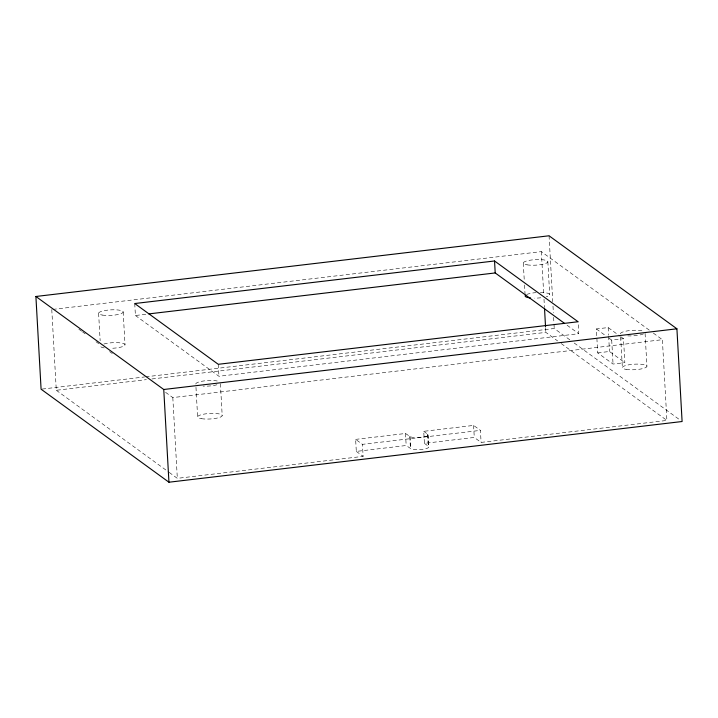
<?xml version="1.0" encoding="UTF-8"?>
<svg xmlns="http://www.w3.org/2000/svg" width="718" height="718" viewBox="0 0 718 718"><rect width="100%" height="100%" fill="white"/><g stroke="black" fill="none" stroke-linecap="round" stroke-linejoin="round"><path stroke-width="0.54" stroke-dasharray="3.59 2.69" d="M52.89 309.395L541.336 251.623L649.736 330.477M134.742 303.534L135.406 315.498L146.553 314.179M42.2 389.066L144.605 376.95M145.718 376.824L554.242 328.503L570.568 340.377M51.777 309.53L56.291 390.278L146.418 379.625M151.974 378.96L545.86 332.38L557.599 340.915M620.792 336.751L623.502 338.716L624.84 362.644L613.046 364.044L597.699 352.879L596.362 328.952L608.155 327.561L619.894 336.096M135.406 315.498L218.945 376.268L578.744 333.708L578.08 321.745M608.999 338.142L611.709 340.117L623.502 338.716M165.589 392.333L172.814 397.584L662.382 339.686L666.896 420.434L481.096 442.414L474.275 437.45L424.41 443.356L423.737 431.321L473.602 425.424L480.423 430.387L481.096 442.414M597.699 352.879L609.492 351.488L624.84 362.644M355.634 439.38L405.508 433.484L410.032 436.544A9.226 2.073 -3.2 0 0 421.439 437.361A9.226 2.073 -3.2 0 0 427.731 434.453L428.404 446.488A9.226 2.073 -3.2 0 1 422.112 449.387A9.226 2.073 -3.2 0 1 410.705 448.579L406.182 445.51L356.308 451.407L355.634 439.38L362.455 444.343L480.423 430.387M169.197 472.426L177.328 478.341L363.129 456.37L362.455 444.343M653.344 333.107L662.382 339.686M596.362 328.952L605.391 335.521M567.067 325.218L578.744 333.708M574.194 343.016L680.287 420.201M561.207 343.545L666.896 420.434M423.737 431.321L427.991 434.426M424.41 443.356L428.664 446.452M356.308 451.407L363.129 456.37M78.872 329.239L81.583 331.213M82.489 331.869L85.2 333.843M96.032 341.723L98.743 343.698M109.585 351.587L112.295 353.561M56.291 390.278L168.299 471.771M645.087 333.475L646.918 366.234M620.657 337.074L622.362 367.652M611.709 340.117L613.046 364.044M608.155 327.561L608.586 335.171M608.649 336.257L609.492 351.488M549.055 235.782L552.743 301.686M552.995 306.155L553.372 312.86M553.614 317.329L553.928 322.912M553.991 324.033L554.242 328.503M547.852 261.693L549.692 294.586M541.336 251.623L543.75 294.766M544.002 299.191L544.432 306.936M545.608 327.955L545.86 332.38M523.305 263.102L524.284 280.648M524.526 285.037L525.02 293.806M473.602 425.424L474.275 437.45M428.09 434.973L428.763 447M427.731 434.453L428.404 446.488M410.032 436.544L410.705 448.579M409.772 436.58L410.445 448.606M405.508 433.484L406.182 445.51M220.408 383.717L222.185 415.516M218.272 364.304L218.945 376.268M195.978 387.316L197.629 416.934M172.814 397.584L177.328 478.341M123.173 311.917L125.013 344.766M98.617 313.335L100.152 340.709M216.917 384.776A12.296 2.764 -3.2 0 1 203.095 386.122M195.79 384.031A12.296 2.764 -3.2 0 1 204.657 380.845A12.296 2.764 -3.2 0 1 218.577 381.339M643.499 333.861A12.296 2.764 -3.2 0 1 627.774 335.889M620.469 333.798A12.296 2.764 -3.2 0 1 629.345 330.612A12.296 2.764 -3.2 0 1 643.265 331.106M540.367 292.45A12.296 2.764 -3.2 0 1 546.272 296.749M540.825 297.773A12.296 2.764 -3.2 0 1 534.47 298.141M526.662 294.533A12.296 2.764 -3.2 0 1 536.113 292.612M103.877 344.021A12.296 2.764 -3.2 0 1 124.367 343.976A12.296 2.764 -3.2 0 1 110.832 348.311M104.218 347.925A12.296 2.764 -3.2 0 1 100.807 345.439M201.399 418.675A12.296 2.764 -3.2 0 0 221.826 416.26A12.296 2.764 -3.2 0 0 206.497 413.748A12.296 2.764 -3.2 0 0 201.399 418.675M626.132 369.393A12.296 2.764 -3.2 0 0 646.568 366.979A12.296 2.764 -3.2 0 0 631.23 364.466A12.296 2.764 -3.2 0 0 626.132 369.393M527.066 264.843A12.296 2.764 -3.2 0 0 547.502 262.429A12.296 2.764 -3.2 0 0 532.173 259.916A12.296 2.764 -3.2 0 0 527.066 264.843M102.387 315.076A12.296 2.764 -3.2 0 0 122.814 312.662A12.296 2.764 -3.2 0 0 107.485 310.149A12.296 2.764 -3.2 0 0 102.387 315.076"/><path stroke-width="1.08" d="M35.9 296.48L549.055 235.782L676.912 328.799L682.1 421.52L168.945 482.218L41.088 389.201L35.9 296.48L163.758 389.497L676.912 328.799M494.54 260.975L134.742 303.534L218.272 364.304L578.08 321.745L494.54 260.975L495.214 272.939L564.375 323.253M148.779 313.91L495.214 272.939M544.495 308.04L545.545 326.843M163.758 389.497L168.945 482.218M530.575 297.961A12.296 2.764 -3.2 0 1 525.495 295.26"/></g></svg>
